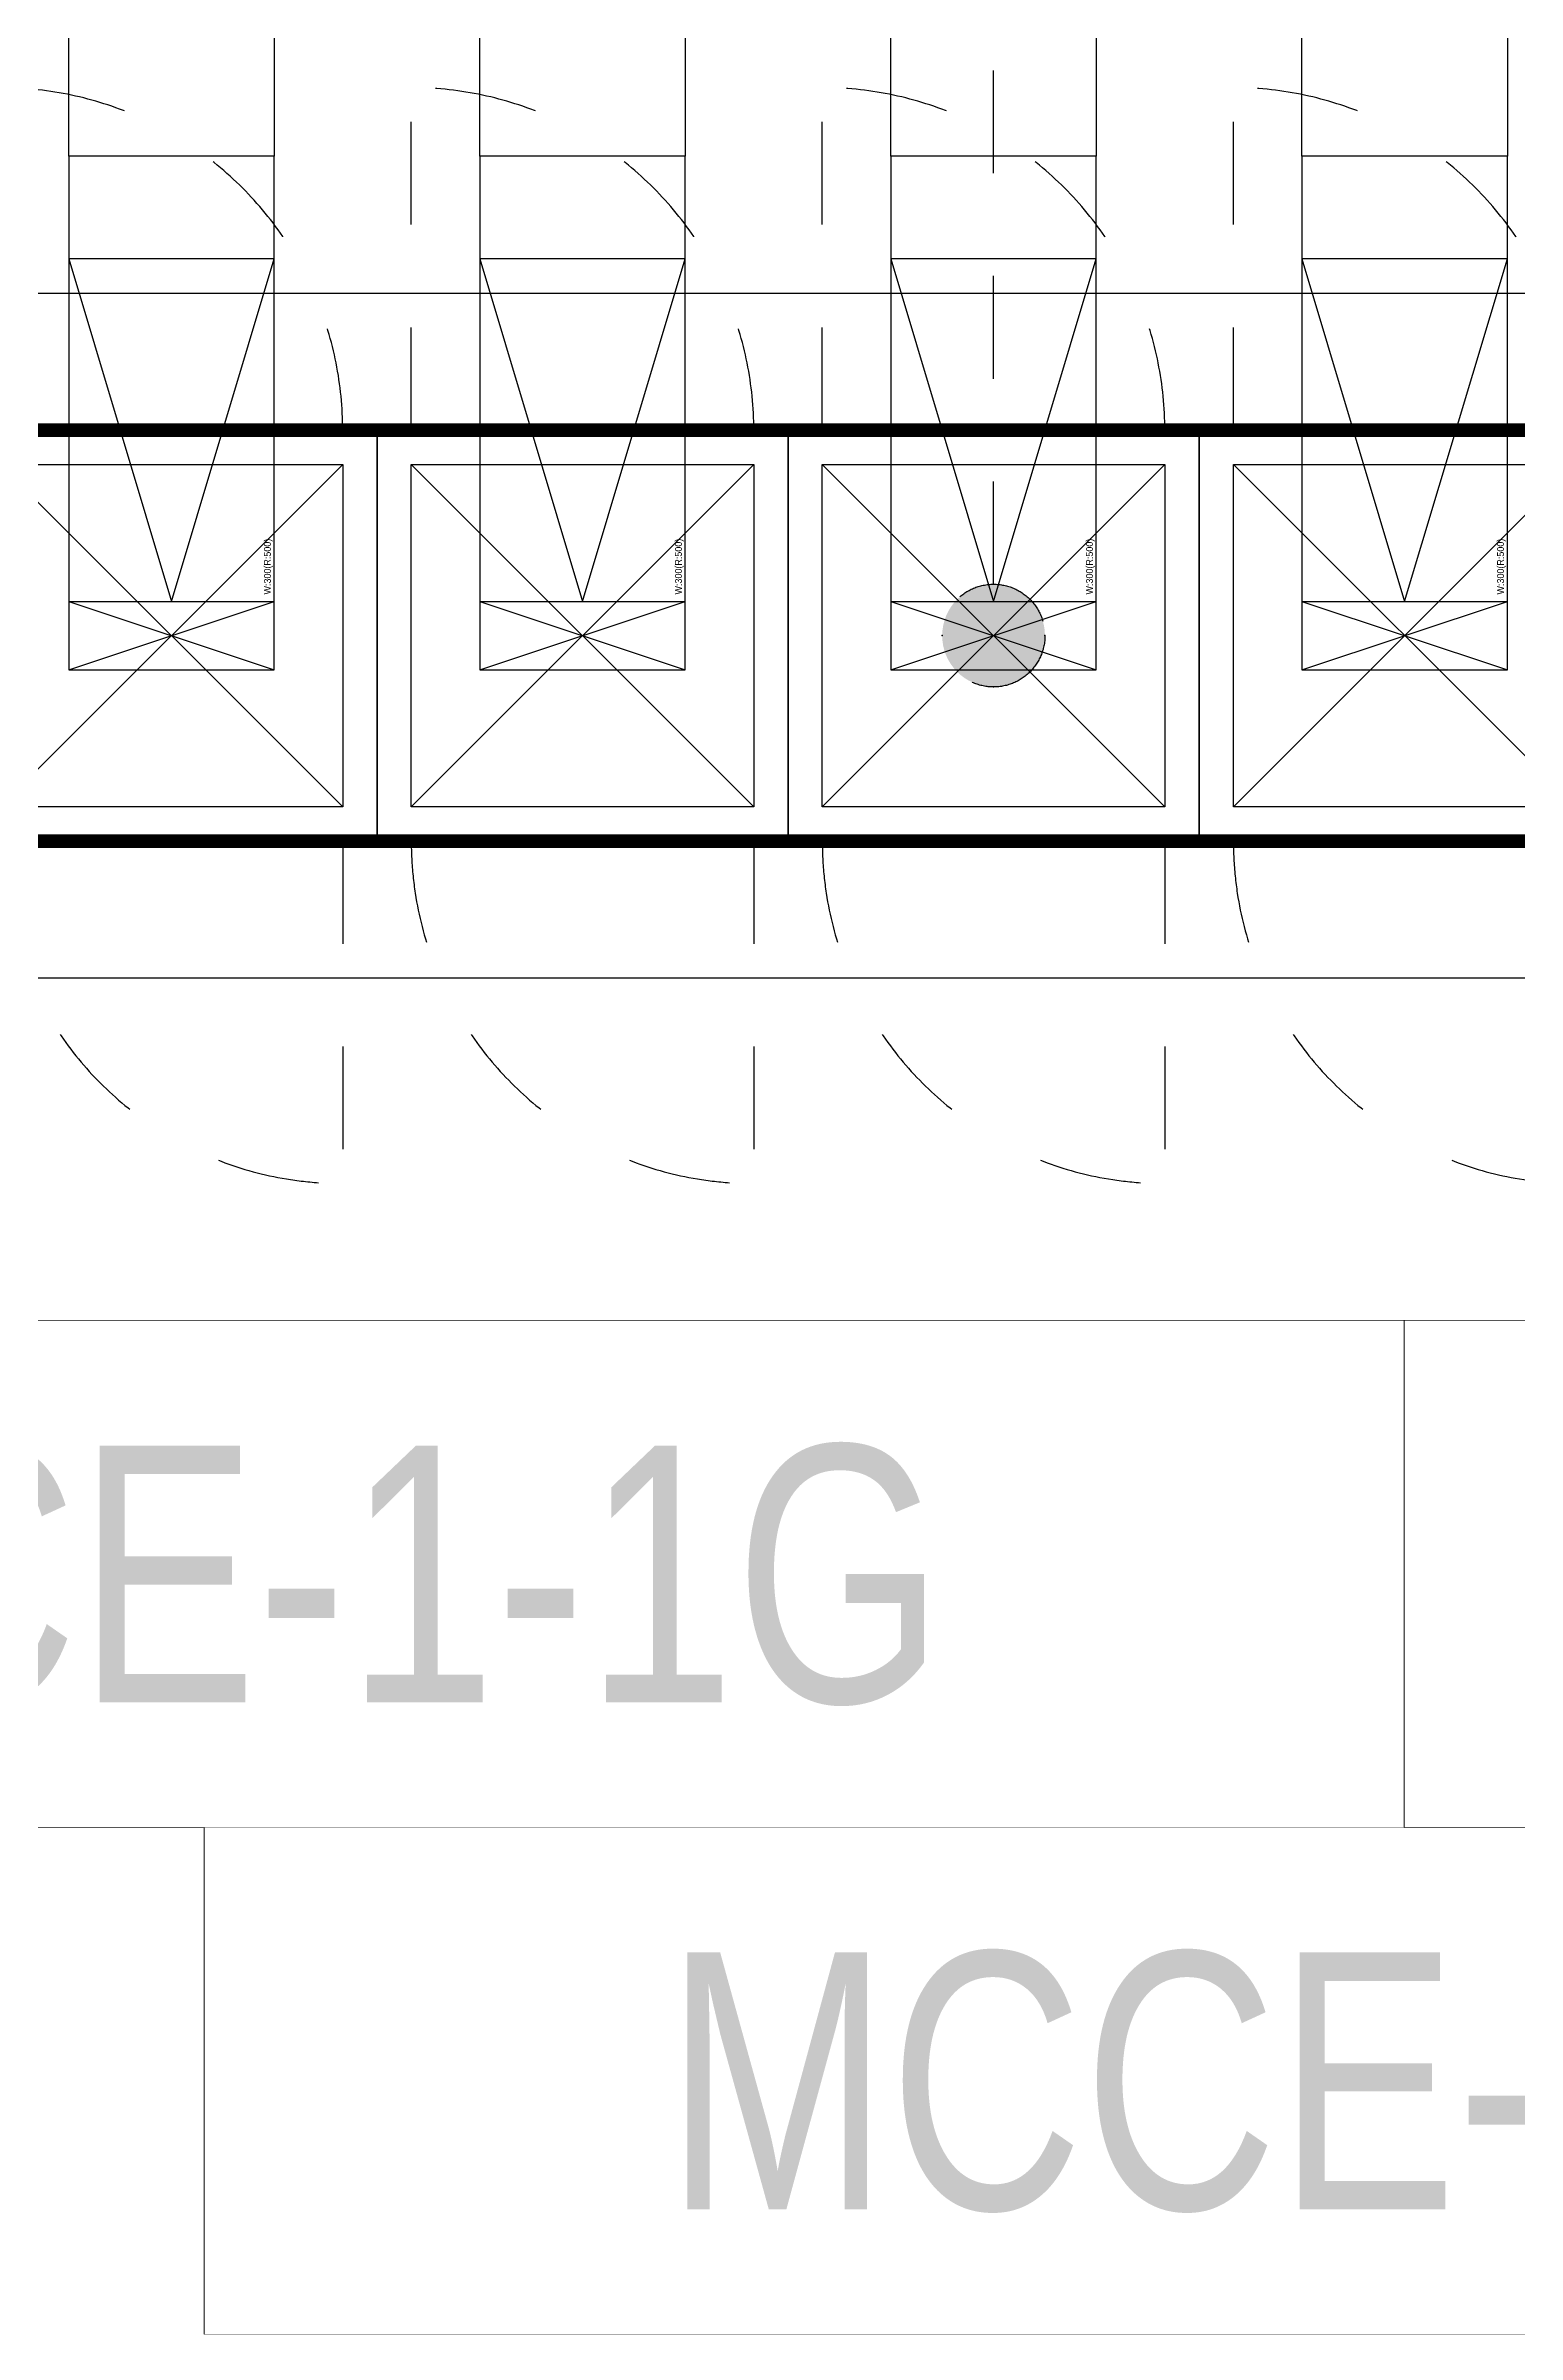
# Model space of a CAD drawing. Header units: millimetres. Extents: x 88028 to 500787, y -530175 to 1035835.
# Drawn here: x 289117 to 291264, y -336430 to -333089 of the extents above; entities that cross this region are included whole.
import ezdxf
from ezdxf.enums import TextEntityAlignment as Align
from ezdxf.xclip import XClip

# ---------------------------------------------------------------- set-up
doc = ezdxf.new("R2010")
doc.units = ezdxf.units.MM
doc.header["$LTSCALE"] = 150
doc.header["$XCLIPFRAME"] = 0
doc.linetypes.add('CONTINOUS', pattern=[0])
doc.linetypes.add('D1', pattern=[3, 1, -1, 1])
for name, color, linetype in [('------01 Motor Control Panel or Center', 4, 'Continuous'), ('-----00 LV_CABLE', 2, 'Continuous'), ('-----26 Electrical Cable Tray', 200, 'Continuous')]:
    doc.layers.add(name, color=color, linetype=linetype)
doc.styles.add('ELEC', font='')
doc.styles.get("Standard").update_dxf_attribs({"font": ''})
doc.styles.get('ELEC').set_extended_font_data('Dotum')
doc.styles.get('Standard').set_extended_font_data('Dotum')

# ---------------------------------------------------------------- blocks, each defined once
blk = doc.blocks.new('*U21')
at = {"color": 0}
for p, q in [((150, 600), (-150, 600)), ((-150, 600), (0, 100)), ((0, 100), (150, 600)), ((-150, 100), (150, 100)), ((-150, 0), (150, 100)), ((-150, 100), (150, 0))]:
    blk.add_line(p, q, dxfattribs=at)
blk.add_lwpolyline([(-150, 750), (-150, 0), (150, 0), (150, 750)], close=True, dxfattribs=at)
blk.add_text('W:300(R:500)', height=10, rotation=90, dxfattribs=at).set_placement((140, 110), align=Align.MIDDLE_LEFT)
blk = doc.blocks.new('A06')
at = {"color": 1}
for p, q in [((-250, 250), (250, -250)), ((250, 250), (-250, -250))]:
    blk.add_line(p, q, dxfattribs=at)
at = {"color": 1, "linetype": 'D1'}
for p, q in [((300, 250), (800, 250)), ((-300, -250), (-800, -250))]:
    blk.add_line(p, q, dxfattribs=at)
blk.add_lwpolyline([(-300, 300), (300, 300), (300, -300), (-300, -300)], close=True)
at = {"color": 1}
blk.add_lwpolyline([(-250, 250), (250, 250), (250, -250), (-250, -250)], close=True, dxfattribs=at)
at = {"color": 1, "linetype": 'D1'}
for centre, start, end in [((-300, -250), 90, 180), ((300, 250), 270, 0)]:
    blk.add_arc(centre, 500, start, end, dxfattribs=at)
blk = doc.blocks.new('11')
at = {"linetype": 'D1'}
h = blk.add_hatch(color=256, dxfattribs=at)
edge = h.paths.add_edge_path()
edge.add_arc((0, 0), 75, 0, 360)
blk.add_circle((0, 0), 75, dxfattribs=at)
for p in [(0, 75), (-75, 0), (75, 0), (0, -75)]:
    blk.add_point(p, dxfattribs=at)
blk = doc.blocks.new('A$C61218776')
at = {"layer": '------01 Motor Control Panel or Center', "const_width": 20, "elevation": 0}
blk.add_lwpolyline([(68750, -73695.1), (63350, -73695.1), (63350, -73095.1), (68750, -73095.1)], close=True, dxfattribs=at)
blk.add_lwpolyline([(68750, -73695.1), (63350, -73695.1), (63350, -73095.1), (68750, -73095.1)], close=True, dxfattribs=at)
at = {"layer": '------01 Motor Control Panel or Center', "linetype": 'CONTINOUS', "elevation": 0}
blk.add_lwpolyline([(66050, -74395.1), (66050, -75135.1), (62546.8, -75135.1), (62546.8, -74395.1)], close=True, dxfattribs=at)
at = {"layer": '-----00 LV_CABLE', "linetype": 'D1', "elevation": 0}
blk.add_lwpolyline([(65450, -73320.1), (65450, -71595.4, 0.414214), (65150, -71295.4), (64428.8, -71295.4)], format="xyb", dxfattribs=at)
at = {"layer": '-----26 Electrical Cable Tray', "elevation": 0}
for points in [[(64400, -71595.4), (64400, -72695.1), (64100, -72695.1), (64100, -71595.4)], [(65000, -71595.4), (65000, -72695.1), (64700, -72695.1), (64700, -71595.4)], [(65600, -71595.4), (65600, -72695.1), (65300, -72695.1), (65300, -71595.4)], [(66200, -71595.4), (66200, -72695.1), (65900, -72695.1), (65900, -71595.4)]]:
    blk.add_lwpolyline(points, close=True, dxfattribs=at)
at = {"elevation": 0}
blk.add_lwpolyline([(68950, -73895.1), (63150, -73895.1), (63150, -72895.1), (68950, -72895.1)], close=True, dxfattribs=at)
blk.add_lwpolyline([(68950, -73895.1), (63150, -73895.1), (63150, -72895.1), (68950, -72895.1)], close=True, dxfattribs=at)
at = {"layer": '------01 Motor Control Panel or Center', "rotation": 89.99999999999997}
for p in [(64250, -73395.1, 0), (64250, -73395.1, 0), (64850, -73395.1, 0), (64850, -73395.1, 0), (65450, -73395.1, 0), (65450, -73395.1, 0), (66050, -73395.1, 0), (66050, -73395.1, 0)]:
    blk.add_blockref('A06', p, dxfattribs=at)
at = {"layer": '-----00 LV_CABLE', "linetype": 'D1'}
blk.add_blockref('11', (65450, -73395.1, 0), dxfattribs=at)
at = {"layer": '-----26 Electrical Cable Tray'}
for p in [(64250, -73445.1, 0), (64250, -73445.1, 0), (64850, -73445.1, 0), (64850, -73445.1, 0), (65450, -73445.1, 0), (65450, -73445.1, 0), (66050, -73445.1, 0), (66050, -73445.1, 0)]:
    blk.add_blockref('*U21', p, dxfattribs=at)
blk.add_wipeout([(62546.8, -74395.1), (66050, -74395.1), (66050, -75135.1), (62546.8, -75135.1)]).translate(0, 0, 0).dxf.layer = '------01 Motor Control Panel or Center'
at = {"layer": '------01 Motor Control Panel or Center', "linetype": 'CONTINOUS', "elevation": 0}
blk.add_lwpolyline([(67801.6, -75135.1), (67801.6, -75875.1), (64298.4, -75875.1), (64298.4, -75135.1)], close=True, dxfattribs=at)
at = {"layer": '------01 Motor Control Panel or Center', "linetype": 'CONTINOUS', "style": 'ELEC', "width": 0.8}
blk.add_text('MCCE-1-1G', height=375, dxfattribs=at).set_placement((64298.4, -74765.1, 0), align=Align.MIDDLE)
blk.add_wipeout([(64298.4, -75135.1), (67801.6, -75135.1), (67801.6, -75875.1), (64298.4, -75875.1)]).translate(0, 0, 0).dxf.layer = '------01 Motor Control Panel or Center'
at = {"layer": '------01 Motor Control Panel or Center', "linetype": 'CONTINOUS', "elevation": 0}
blk.add_lwpolyline([(69553.1, -74395.1), (69553.1, -75135.1), (66050, -75135.1), (66050, -74395.1)], close=True, dxfattribs=at)
at = {"layer": '------01 Motor Control Panel or Center', "linetype": 'CONTINOUS', "style": 'ELEC', "width": 0.8}
blk.add_text('MCCE-1-2G', height=375, dxfattribs=at).set_placement((66050, -75505.1, 0), align=Align.MIDDLE)
blk.add_wipeout([(66050, -74395.1), (69553.1, -74395.1), (69553.1, -75135.1), (66050, -75135.1)]).translate(0, 0, 0).dxf.layer = '------01 Motor Control Panel or Center'
at = {"layer": '------01 Motor Control Panel or Center', "linetype": 'CONTINOUS', "elevation": 0}
blk.add_lwpolyline([(66050, -74395.1), (66050, -75135.1), (62546.8, -75135.1), (62546.8, -74395.1)], close=True, dxfattribs=at)
blk.add_wipeout([(62546.8, -74395.1), (66050, -74395.1), (66050, -75135.1), (62546.8, -75135.1)]).translate(0, 0, 0).dxf.layer = '------01 Motor Control Panel or Center'
blk.add_lwpolyline([(67801.6, -75135.1), (67801.6, -75875.1), (64298.4, -75875.1), (64298.4, -75135.1)], close=True, dxfattribs=at)
at = {"layer": '------01 Motor Control Panel or Center', "linetype": 'CONTINOUS', "style": 'ELEC', "width": 0.8}
blk.add_text('MCCE-1-1G', height=375, dxfattribs=at).set_placement((64298.4, -74765.1, 0), align=Align.MIDDLE)
blk.add_wipeout([(64298.4, -75135.1), (67801.6, -75135.1), (67801.6, -75875.1), (64298.4, -75875.1)]).translate(0, 0, 0).dxf.layer = '------01 Motor Control Panel or Center'
at = {"layer": '------01 Motor Control Panel or Center', "linetype": 'CONTINOUS', "elevation": 0}
blk.add_lwpolyline([(69553.1, -74395.1), (69553.1, -75135.1), (66050, -75135.1), (66050, -74395.1)], close=True, dxfattribs=at)
at = {"layer": '------01 Motor Control Panel or Center', "linetype": 'CONTINOUS', "style": 'ELEC', "width": 0.8}
blk.add_text('MCCE-1-2G', height=375, dxfattribs=at).set_placement((66050, -75505.1, 0), align=Align.MIDDLE)
blk.add_wipeout([(66050, -74395.1), (69553.1, -74395.1), (69553.1, -75135.1), (66050, -75135.1)]).translate(0, 0, 0).dxf.layer = '------01 Motor Control Panel or Center'

msp = doc.modelspace()

# ---------------------------------------------------------------- block references
ref = msp.add_blockref('A$C61218776', (225050, -260555))
XClip(ref).set_block_clipping_path([(31900.0000000001, -88294.983052245), (136900.0000000001, -14294.983052245)])

doc.saveas('drawing.dxf')
